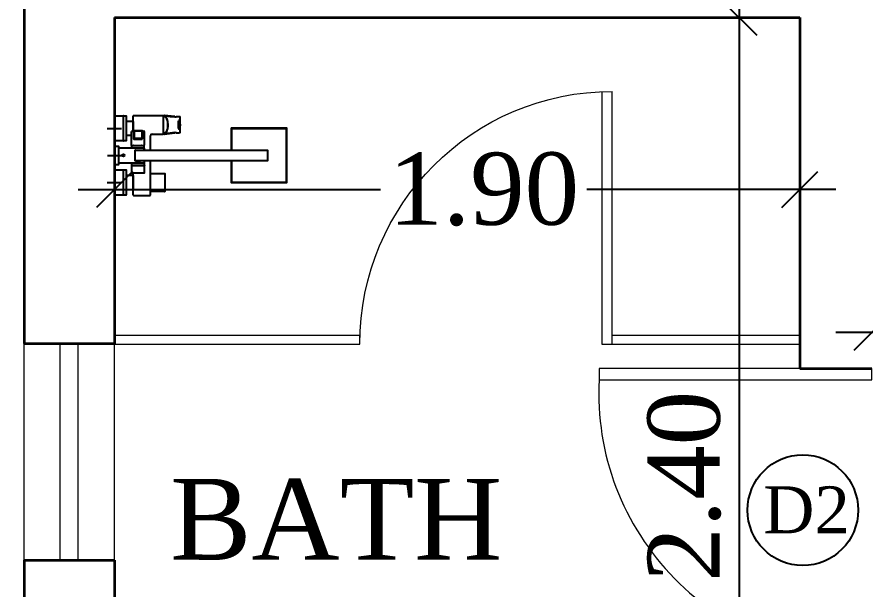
# Model space of a CAD drawing. Header units: metres. Extents: x 503482 to 1007323, y 2781056 to 5562345.
# Drawn here: x 503486.397 to 503488.748, y 2781133.39 to 2781134.975 of the extents above; entities that cross this region are included whole.
import ezdxf

# ---------------------------------------------------------------- set-up
doc = ezdxf.new("R2010")
doc.units = ezdxf.units.M
doc.header["$LTSCALE"] = 10
doc.header["$MEASUREMENT"] = 0
doc.header["$PDMODE"] = 3
doc.layers.get('0').update_dxf_attribs({"linetype": 'CONTINUOUS'})
doc.layers.get('DEFPOINTS').update_dxf_attribs({"linetype": 'CONTINUOUS'})
for name, color, linetype, lineweight in [('01 wall', 4, 'CONTINUOUS', 35), ('01_WALLS', 7, 'CONTINUOUS', 25), ('TEXT', 254, 'CONTINUOUS', 13), ('WALL', 7, 'CONTINUOUS', 30), ('WINDOW', 5, 'CONTINUOUS', 9)]:
    doc.layers.add(name, color=color, linetype=linetype, lineweight=lineweight)
doc.layers.add('FUR', color=31, linetype='CONTINUOUS')
doc.styles.add('AREAL', font='times.ttf')
doc.dimstyles.new('bdc-1-100-A', dxfattribs={"dimtxt": 0.2, "dimasz": 0.1, "dimexe": 0, "dimexo": 0, "dimgap": 0.05, "dimtad": 1, "dimzin": 7, "dimdsep": 46, "dimtxsty": 'AREAL', "dimblk": 'OBLIQUE', "dimcen": 0.001, "dimdle": 0.1, "dimse1": 1, "dimse2": 1, "dimclrd": 15, "dimclre": 8, "dimclrt": 3, "dimadec": 0, "dimazin": 0, "dimtfac": 1, "dimtix": 1, "dimtmove": 2, "dimatfit": 3, "dimldrblk": 'OBLIQUE', "dimfxl": 0.1, "dimtolj": 1, "dimtzin": 0, "dimlwe": 5, "dimarcsym": 0})

# ---------------------------------------------------------------- blocks, each defined once
blk = doc.blocks.new('_Oblique')
at = {"color": 0, "linetype": 'ByBlock', "lineweight": -2}
blk.add_line((-0.5, -0.5), (0.5, 0.5), dxfattribs=at)
blk = doc.blocks.new('*D914')
at = {"layer": '01_WALLS', "color": 15, "linetype": 'Continuous', "lineweight": -2, "ltscale": 0.04, "transparency": 16777216}
blk.add_line((503485.4743, 2781143.5265), (503485.4743, 2781128.7265), dxfattribs=at)
at = {"layer": 'DEFPOINTS', "color": 0, "ltscale": 0.04, "transparency": 16777216}
for p in [(503486.4167, 2781143.4265), (503485.4743, 2781128.8265), (503486.4167, 2781128.8265)]:
    blk.add_point(p, dxfattribs=at)
at = {"layer": '01_WALLS', "color": 15, "lineweight": -2, "ltscale": 0.04, "transparency": 16777216, "xscale": 0.1, "yscale": 0.1, "zscale": 0.1}
for p, rotation in [((503485.4743, 2781143.4265), 90), ((503485.4743, 2781128.8265), 270)]:
    blk.add_blockref('_Oblique', p, dxfattribs=dict(at, rotation=rotation))
at = {"layer": '01_WALLS', "color": 3, "lineweight": 5, "ltscale": 0.04, "transparency": 16777216, "insert": (503485.3223, 2781136.1265), "char_height": 0.2, "attachment_point": 5, "rotation": 90, "style": 'AREAL'}
blk.add_mtext('\\A1;14.60', dxfattribs=at)
blk = doc.blocks.new('*D921')
at = {"layer": '01_WALLS', "color": 15, "linetype": 'Continuous', "lineweight": -2, "ltscale": 0.04, "transparency": 16777216}
blk.add_line((503488.3989, 2781135.074), (503488.3989, 2781132.4765), dxfattribs=at)
at = {"layer": 'DEFPOINTS', "color": 0, "ltscale": 0.04, "transparency": 16777216}
for p in [(503487.9097, 2781134.974), (503487.9667, 2781132.5765), (503488.3989, 2781132.5765)]:
    blk.add_point(p, dxfattribs=at)
at = {"layer": '01_WALLS', "color": 15, "lineweight": -2, "ltscale": 0.04, "transparency": 16777216, "xscale": 0.1, "yscale": 0.1, "zscale": 0.1}
for p, rotation in [((503488.3989, 2781134.974), 90), ((503488.3989, 2781132.5765), 270)]:
    blk.add_blockref('_Oblique', p, dxfattribs=dict(at, rotation=rotation))
at = {"layer": '01_WALLS', "color": 3, "lineweight": 5, "ltscale": 0.04, "transparency": 16777216, "insert": (503488.2469, 2781133.675), "char_height": 0.2, "attachment_point": 5, "rotation": 90, "style": 'AREAL'}
blk.add_mtext('\\A1;2.40', dxfattribs=at)
blk = doc.blocks.new('*D930')
at = {"layer": '01_WALLS', "color": 15, "linetype": 'Continuous', "lineweight": -2, "ltscale": 0.04, "transparency": 16777216}
for p, q in [((503486.5667, 2781134.4975), (503487.4048, 2781134.4975)), ((503488.6667, 2781134.4975), (503487.9765, 2781134.4975))]:
    blk.add_line(p, q, dxfattribs=at)
at = {"layer": 'DEFPOINTS', "color": 0, "ltscale": 0.04, "transparency": 16777216}
for p in [(503486.6667, 2781134.4975), (503488.5667, 2781134.4975), (503488.5667, 2781134.4975)]:
    blk.add_point(p, dxfattribs=at)
at = {"layer": '01_WALLS', "color": 15, "lineweight": -2, "ltscale": 0.04, "transparency": 16777216, "xscale": 0.1, "yscale": 0.1, "zscale": 0.1, "rotation": 180}
blk.add_blockref('_Oblique', (503486.6667, 2781134.4975), dxfattribs=at)
at = {"layer": '01_WALLS', "color": 15, "lineweight": -2, "ltscale": 0.04, "transparency": 16777216, "xscale": 0.1, "yscale": 0.1, "zscale": 0.1}
blk.add_blockref('_Oblique', (503488.5667, 2781134.4975), dxfattribs=at)
at = {"layer": '01_WALLS', "color": 3, "lineweight": 5, "ltscale": 0.04, "transparency": 16777216, "insert": (503487.6906, 2781134.4975), "char_height": 0.2, "attachment_point": 5, "style": 'AREAL'}
blk.add_mtext('\\A1;1.90', dxfattribs=at)
blk = doc.blocks.new('*D932')
at = {"layer": '01_WALLS', "color": 15, "linetype": 'Continuous', "lineweight": -2, "ltscale": 0.04, "transparency": 16777216}
blk.add_line((503488.6667, 2781134.1015), (503490.6667, 2781134.1015), dxfattribs=at)
at = {"layer": 'DEFPOINTS', "color": 0, "ltscale": 0.04, "transparency": 16777216}
for p in [(503490.5667, 2781134.1015), (503488.7667, 2781132.5765), (503490.5667, 2781132.5765)]:
    blk.add_point(p, dxfattribs=at)
at = {"layer": '01_WALLS', "color": 15, "lineweight": -2, "ltscale": 0.04, "transparency": 16777216, "xscale": 0.1, "yscale": 0.1, "zscale": 0.1, "rotation": 180}
blk.add_blockref('_Oblique', (503488.7667, 2781134.1015), dxfattribs=at)
at = {"layer": '01_WALLS', "color": 15, "lineweight": -2, "ltscale": 0.04, "transparency": 16777216, "xscale": 0.1, "yscale": 0.1, "zscale": 0.1}
blk.add_blockref('_Oblique', (503490.5667, 2781134.1015), dxfattribs=at)
at = {"layer": '01_WALLS', "color": 3, "lineweight": 5, "ltscale": 0.04, "transparency": 16777216, "insert": (503489.6667, 2781134.2535), "char_height": 0.2, "attachment_point": 5, "style": 'AREAL'}
blk.add_mtext('\\A1;1.80', dxfattribs=at)
blk = doc.blocks.new('A$C155168EF')
at = {"layer": '01_WALLS', "color": 1, "linetype": 'Continuous', "lineweight": 0, "ltscale": 24}
blk.add_lwpolyline([(1.42, 34.08), (0, 34.08), (0, 0.04), (1.42, 0.04)], close=True, dxfattribs=at)
blk.add_arc((3.11, 32.91), 32.91, 267.0463, 2.0429, dxfattribs=at)
blk = doc.blocks.new('SHOWER')
at = {"layer": 'FUR'}
for p, q in [((503421.6089, 2781302.9297), (503421.6089, 2781302.9987)), ((503421.6094, 2781302.9992), (503421.6329, 2781302.9992)), ((503421.633, 2781302.9991), (503421.6329, 2781302.9992)), ((503421.6329, 2781302.9987), (503421.6329, 2781302.9297)), ((503421.6334, 2781302.9987), (503421.633, 2781302.9991)), ((503421.6337, 2781302.9991), (503421.6334, 2781302.9987)), ((503421.6334, 2781302.9987), (503421.6334, 2781302.9297)), ((503421.6339, 2781302.9992), (503421.6337, 2781302.9991)), ((503421.6339, 2781302.9992), (503421.6414, 2781302.9992)), ((503421.6339, 2781302.9297), (503421.6339, 2781302.9987)), ((503421.6419, 2781302.9987), (503421.6419, 2781302.9297)), ((503421.6612, 2781302.9567), (503421.6612, 2781302.9992)), ((503421.6622, 2781303.0002), (503421.7437, 2781303.0002)), ((503421.7447, 2781302.9492), (503421.7447, 2781302.9992)), ((503421.7468, 2781302.9993), (503421.7468, 2781302.9996)), ((503421.7468, 2781302.9985), (503421.7468, 2781302.9993)), ((503421.7468, 2781302.9993), (503421.7468, 2781302.9993)), ((503421.7468, 2781302.9982), (503421.7468, 2781302.9985)), ((503421.7468, 2781302.9971), (503421.7468, 2781302.9982)), ((503421.7477, 2781302.9977), (503421.747, 2781302.9979)), ((503421.7761, 2781302.9966), (503421.7473, 2781303.0001)), ((503421.7473, 2781302.9998), (503421.7633, 2781302.9975)), ((503421.7633, 2781302.9975), (503421.7767, 2781302.9958)), ((503421.7913, 2781302.9958), (503421.7889, 2781302.9961)), ((503421.6089, 2781302.9842), (503421.6089, 2781302.9442)), ((503421.6607, 2781302.9835), (503421.6419, 2781302.9835)), ((503421.6609, 2781302.9833), (503421.6609, 2781302.9567)), ((503421.6612, 2781302.9747), (503421.6609, 2781302.9747)), ((503421.7565, 2781302.9852), (503421.7565, 2781302.9633)), ((503421.7573, 2781302.9816), (503421.7565, 2781302.9815)), ((503421.7565, 2781302.9815), (503421.7573, 2781302.9815)), ((503421.7869, 2781302.9637), (503421.7869, 2781302.9847)), ((503421.5889, 2781302.9642), (503421.6289, 2781302.9642)), ((503421.6565, 2781302.9172), (503421.6565, 2781302.9557)), ((503421.6575, 2781302.9567), (503421.6622, 2781302.9567)), ((503421.6622, 2781302.9582), (503421.6622, 2781302.9352)), ((503421.6627, 2781302.9587), (503421.6857, 2781302.9587)), ((503421.6637, 2781302.9372), (503421.6637, 2781302.9562)), ((503421.6637, 2781302.9547), (503421.6638, 2781302.9547)), ((503421.6638, 2781302.9537), (503421.6637, 2781302.9537)), ((503421.6638, 2781302.9482), (503421.6637, 2781302.9482)), ((503421.6638, 2781302.9567), (503421.6639, 2781302.9567)), ((503421.6638, 2781302.9372), (503421.6638, 2781302.9562)), ((503421.6638, 2781302.9561), (503421.6638, 2781302.9547)), ((503421.6638, 2781302.9537), (503421.6638, 2781302.9397)), ((503421.6647, 2781302.9572), (503421.6837, 2781302.9572)), ((503421.6647, 2781302.9571), (503421.6837, 2781302.9571)), ((503421.6648, 2781302.9571), (503421.6662, 2781302.9571)), ((503421.6648, 2781302.9571), (503421.6648, 2781302.9571)), ((503421.6662, 2781302.9571), (503421.6662, 2781302.9572)), ((503421.6672, 2781302.9572), (503421.6672, 2781302.9571)), ((503421.6672, 2781302.9571), (503421.6836, 2781302.9571)), ((503421.6844, 2781302.9567), (503421.6846, 2781302.9567)), ((503421.6846, 2781302.9562), (503421.6846, 2781302.9372)), ((503421.6846, 2781302.9559), (503421.6846, 2781302.9561)), ((503421.6846, 2781302.9559), (503421.6847, 2781302.9559)), ((503421.6847, 2781302.9555), (503421.6846, 2781302.9555)), ((503421.6847, 2781302.9549), (503421.6846, 2781302.9549)), ((503421.6847, 2781302.9562), (503421.6847, 2781302.9372)), ((503421.6862, 2781302.9582), (503421.6862, 2781302.9352)), ((503421.6862, 2781302.9567), (503421.6908, 2781302.9567)), ((503421.6872, 2781302.955), (503421.6862, 2781302.955)), ((503421.6862, 2781302.952), (503421.6872, 2781302.952)), ((503421.6872, 2781302.9505), (503421.6862, 2781302.9505)), ((503421.6862, 2781302.9475), (503421.6872, 2781302.9475)), ((503421.6872, 2781302.946), (503421.6862, 2781302.946)), ((503421.6877, 2781302.9545), (503421.6877, 2781302.9525)), ((503421.6877, 2781302.95), (503421.6877, 2781302.948)), ((503421.6918, 2781302.9557), (503421.6918, 2781302.9172)), ((503421.7137, 2781302.9482), (503421.7437, 2781302.9482)), ((503421.7468, 2781302.9503), (503421.7468, 2781302.9514)), ((503421.7468, 2781302.9499), (503421.7468, 2781302.9503)), ((503421.7468, 2781302.9491), (503421.7468, 2781302.9499)), ((503421.7468, 2781302.9488), (503421.7468, 2781302.9491)), ((503421.747, 2781302.9506), (503421.7477, 2781302.9507)), ((503421.7473, 2781302.9483), (503421.7761, 2781302.9519)), ((503421.7633, 2781302.951), (503421.7473, 2781302.9486)), ((503421.7573, 2781302.9669), (503421.7565, 2781302.9669)), ((503421.7565, 2781302.9669), (503421.7573, 2781302.9669)), ((503421.7767, 2781302.9526), (503421.7633, 2781302.951)), ((503421.7889, 2781302.9523), (503421.7913, 2781302.9526)), ((503421.9335, 2781302.9042), (503421.9335, 2781302.9651)), ((503421.9338, 2781302.9654), (503422.0856, 2781302.9654)), ((503421.9345, 2781302.9042), (503421.9345, 2781302.9642)), ((503421.9347, 2781302.9644), (503422.0847, 2781302.9644)), ((503421.9347, 2781302.9042), (503421.9347, 2781302.964)), ((503421.9349, 2781302.9642), (503422.0845, 2781302.9642)), ((503422.0847, 2781302.964), (503422.0847, 2781302.8144)), ((503422.0849, 2781302.9642), (503422.0849, 2781302.8142)), ((503422.0859, 2781302.9651), (503422.0859, 2781302.8133)), ((503421.6329, 2781302.9292), (503421.6094, 2781302.9292)), ((503421.6329, 2781302.9292), (503421.633, 2781302.9294)), ((503421.633, 2781302.9294), (503421.6334, 2781302.9297)), ((503421.6334, 2781302.9297), (503421.6337, 2781302.9294)), ((503421.6337, 2781302.9294), (503421.6339, 2781302.9292)), ((503421.6414, 2781302.9292), (503421.6339, 2781302.9292)), ((503421.6419, 2781302.945), (503421.6565, 2781302.945)), ((503421.6627, 2781302.9347), (503421.6857, 2781302.9347)), ((503421.6637, 2781302.9452), (503421.6638, 2781302.9452)), ((503421.6637, 2781302.9397), (503421.6638, 2781302.9397)), ((503421.6638, 2781302.9387), (503421.6637, 2781302.9387)), ((503421.6638, 2781302.9387), (503421.6638, 2781302.9373)), ((503421.6837, 2781302.9363), (503421.6647, 2781302.9363)), ((503421.6837, 2781302.9362), (503421.6647, 2781302.9362)), ((503421.6662, 2781302.9362), (503421.6662, 2781302.9363)), ((503421.6672, 2781302.9363), (503421.6672, 2781302.9362)), ((503421.6846, 2781302.9385), (503421.6847, 2781302.9385)), ((503421.6847, 2781302.9379), (503421.6846, 2781302.9379)), ((503421.6846, 2781302.9373), (503421.6846, 2781302.9375)), ((503421.6847, 2781302.9375), (503421.6846, 2781302.9375)), ((503421.6862, 2781302.943), (503421.6872, 2781302.943)), ((503421.6872, 2781302.9414), (503421.6862, 2781302.9414)), ((503421.6862, 2781302.9384), (503421.6872, 2781302.9384)), ((503421.6877, 2781302.9435), (503421.6877, 2781302.9455)), ((503421.6877, 2781302.9389), (503421.6877, 2781302.9409)), ((503421.7087, 2781302.9042), (503421.7087, 2781302.9432)), ((503421.6097, 2781302.9136), (503421.6097, 2781302.9152)), ((503421.6097, 2781302.9152), (503421.6202, 2781302.9151)), ((503421.6097, 2781302.9136), (503421.6097, 2781302.8648)), ((503421.6097, 2781302.9092), (503421.6097, 2781302.8692)), ((503421.6207, 2781302.9146), (503421.6207, 2781302.9135)), ((503421.6207, 2781302.9135), (503421.6207, 2781302.8649)), ((503421.6912, 2781302.9097), (503421.6207, 2781302.9097)), ((503421.6565, 2781302.9165), (503421.6565, 2781302.9097)), ((503421.6567, 2781302.917), (503421.6575, 2781302.917)), ((503421.6575, 2781302.9167), (503421.6567, 2781302.9167)), ((503421.6575, 2781302.917), (503421.6908, 2781302.917)), ((503421.6575, 2781302.9167), (503421.6908, 2781302.9167)), ((503421.6612, 2781302.9167), (503421.6612, 2781302.917)), ((503421.6657, 2781302.917), (503421.6657, 2781302.9167)), ((503421.6667, 2781302.8747), (503421.6667, 2781302.9037)), ((503421.6667, 2781302.8747), (503421.6667, 2781302.9037)), ((503421.6672, 2781302.9042), (503422.0332, 2781302.9042)), ((503421.6672, 2781302.9042), (503421.6812, 2781302.9042)), ((503421.6722, 2781302.9167), (503421.6722, 2781302.917)), ((503421.6762, 2781302.9167), (503421.6762, 2781302.917)), ((503421.6826, 2781302.9167), (503421.6826, 2781302.917)), ((503421.6908, 2781302.917), (503421.6916, 2781302.917)), ((503421.6917, 2781302.9167), (503421.6908, 2781302.9167)), ((503421.6917, 2781302.9092), (503421.6917, 2781302.9042)), ((503421.6919, 2781302.9042), (503421.6918, 2781302.9165)), ((503422.0337, 2781302.9037), (503422.0337, 2781302.8747)), ((503421.5897, 2781302.8892), (503421.6297, 2781302.8892)), ((503421.6097, 2781302.8632), (503421.6097, 2781302.8648)), ((503421.6202, 2781302.8633), (503421.6097, 2781302.8632)), ((503421.6207, 2781302.8687), (503421.6912, 2781302.8687)), ((503421.6207, 2781302.8649), (503421.6207, 2781302.8638)), ((503421.6562, 2781302.8687), (503421.6562, 2781302.8619)), ((503421.6562, 2781302.8613), (503421.6564, 2781302.841)), ((503421.6564, 2781302.8617), (503421.6572, 2781302.8617)), ((503421.6564, 2781302.8615), (503421.6572, 2781302.8615)), ((503421.6912, 2781302.8617), (503421.6572, 2781302.8617)), ((503421.6572, 2781302.8615), (503421.6912, 2781302.8615)), ((503421.6573, 2781302.8615), (503421.6575, 2781302.8617)), ((503422.0332, 2781302.8742), (503421.6672, 2781302.8742)), ((503421.6672, 2781302.8742), (503421.6812, 2781302.8742)), ((503421.6909, 2781302.8617), (503421.6911, 2781302.8615)), ((503421.6912, 2781302.8617), (503421.692, 2781302.8617)), ((503421.6912, 2781302.8615), (503421.692, 2781302.8615)), ((503421.6917, 2781302.8742), (503421.6917, 2781302.8692)), ((503421.692, 2781302.841), (503421.6922, 2781302.8613)), ((503421.6922, 2781302.8619), (503421.6921, 2781302.8742)), ((503421.7087, 2781302.7792), (503421.7087, 2781302.8742)), ((503421.9335, 2781302.8133), (503421.9335, 2781302.8742)), ((503421.9345, 2781302.8142), (503421.9345, 2781302.8742)), ((503421.9347, 2781302.8144), (503421.9347, 2781302.8742)), ((503421.6089, 2781302.7797), (503421.6089, 2781302.8487)), ((503421.6089, 2781302.8342), (503421.6089, 2781302.7942)), ((503421.6094, 2781302.8492), (503421.6329, 2781302.8492)), ((503421.633, 2781302.8491), (503421.6329, 2781302.8492)), ((503421.6329, 2781302.8487), (503421.6329, 2781302.7797)), ((503421.6334, 2781302.8487), (503421.633, 2781302.8491)), ((503421.6337, 2781302.8491), (503421.6334, 2781302.8487)), ((503421.6334, 2781302.8487), (503421.6334, 2781302.7797)), ((503421.6339, 2781302.8492), (503421.6337, 2781302.8491)), ((503421.6339, 2781302.8492), (503421.6414, 2781302.8492)), ((503421.6339, 2781302.7797), (503421.6339, 2781302.8487)), ((503421.6419, 2781302.8487), (503421.6419, 2781302.7797)), ((503421.6607, 2781302.8335), (503421.6419, 2781302.8335)), ((503421.6567, 2781302.8405), (503421.6567, 2781302.8405)), ((503421.6567, 2781302.8405), (503421.6574, 2781302.8405)), ((503421.691, 2781302.8405), (503421.6574, 2781302.8405)), ((503421.6609, 2781302.8333), (503421.6609, 2781302.7952)), ((503421.6612, 2781302.7792), (503421.6612, 2781302.8405)), ((503421.691, 2781302.8405), (503421.691, 2781302.8405)), ((503421.691, 2781302.8405), (503421.6917, 2781302.8405)), ((503421.6917, 2781302.8405), (503421.6917, 2781302.8405)), ((503421.7087, 2781302.8392), (503421.7482, 2781302.8392)), ((503421.7487, 2781302.8387), (503421.7487, 2781302.7897)), ((503421.5889, 2781302.8142), (503421.6289, 2781302.8142)), ((503421.6612, 2781302.8247), (503421.6609, 2781302.8247)), ((503422.0856, 2781302.813), (503421.9338, 2781302.813)), ((503422.0847, 2781302.814), (503421.9347, 2781302.814)), ((503422.0845, 2781302.8142), (503421.9349, 2781302.8142)), ((503421.6419, 2781302.795), (503421.6607, 2781302.795)), ((503421.6609, 2781302.8037), (503421.6612, 2781302.8037)), ((503421.7482, 2781302.7892), (503421.7087, 2781302.7892)), ((503421.6329, 2781302.7792), (503421.6094, 2781302.7792)), ((503421.6329, 2781302.7792), (503421.633, 2781302.7794)), ((503421.633, 2781302.7794), (503421.6334, 2781302.7797)), ((503421.6334, 2781302.7797), (503421.6337, 2781302.7794)), ((503421.6337, 2781302.7794), (503421.6339, 2781302.7792)), ((503421.6414, 2781302.7792), (503421.6339, 2781302.7792)), ((503421.6622, 2781302.7782), (503421.7077, 2781302.7782))]:
    blk.add_line(p, q, dxfattribs=at)
for radius in [0.00335, 0.00325]:
    blk.add_circle((503421.6339, 2781302.8892), radius, dxfattribs=at)
for centre, radius, start, end in [((503421.6094, 2781302.9987), 0.0005, 90, 180), ((503421.6334, 2781302.9987), 0.0005, 135, 180), ((503421.6334, 2781302.9987), 0.0005, 0, 45), ((503421.6414, 2781302.9987), 0.0005, 0, 90), ((503421.6622, 2781302.9992), 0.001, 90, 180), ((503421.7437, 2781302.9992), 0.001, 0, 90), ((503421.7366, 2781302.9742), 0.025, 47.7967, 71.095), ((503421.7473, 2781302.9993), 0.000501, 83.1724, 178.4629), ((503421.7468, 2781302.9999), 0.000631, 271.2257, 275.3816), ((503421.7471, 2781302.9982), 0.0003, 180, 260.0461), ((503421.7886, 2781302.9971), 0.0416, 178.965, 180.3829), ((503421.7888, 2781302.9956), 0.0005, 82.948, 89.9437), ((503421.7912, 2781302.9954), 0.0005, 0.2136, 82.948), ((503415.7607, 2781302.9742), 6.031, 359.79918, 0.20082), ((503421.6607, 2781302.9833), 0.0002, 0, 90), ((503421.787, 2781302.9894), 0.00271, 270.0039, 274.0778), ((503421.6575, 2781302.9557), 0.001, 90, 180), ((503421.6647, 2781302.9562), 0.001, 90, 180), ((503421.6742, 2781302.9467), 0.0118, 151.8064, 152.852), ((503421.6742, 2781302.9467), 0.0113, 156.9779, 158.311), ((503421.6742, 2781302.9467), 0.0106, 167.561, 170.3724), ((503421.6647, 2781302.9562), 0.0009, 90, 180), ((503421.6648, 2781302.9561), 0.001, 91.1748, 95.0251), ((503421.6648, 2781302.9561), 0.001, 90, 91.1748), ((503421.6742, 2781302.9467), 0.0118, 117.108, 118.1541), ((503421.6742, 2781302.9467), 0.0113, 111.6373, 112.9722), ((503421.6742, 2781302.9467), 0.0106, 99.5059, 102.3427), ((503421.6742, 2781302.9467), 0.0106, 77.6573, 80.4941), ((503421.6742, 2781302.9467), 0.0113, 67.0278, 68.3627), ((503421.6742, 2781302.9467), 0.0118, 61.8459, 62.892), ((503421.6837, 2781302.9562), 0.001, 0, 90), ((503421.6837, 2781302.9562), 0.0009, 0, 90), ((503421.6842, 2781302.9542), 0.0005, 1.1956, 36.863), ((503421.6872, 2781302.9545), 0.0005, 0, 90), ((503421.6872, 2781302.9525), 0.0005, 270, 0), ((503421.6872, 2781302.95), 0.0005, 0, 90), ((503421.6872, 2781302.948), 0.0005, 270, 0), ((503421.6872, 2781302.9455), 0.0005, 0, 90), ((503421.6908, 2781302.9557), 0.001, 0, 90), ((503421.7137, 2781302.9432), 0.005, 90, 180), ((503421.7437, 2781302.9492), 0.001, 270, 0), ((503421.7366, 2781302.9742), 0.025, 288.905, 312.2033), ((503421.7471, 2781302.9503), 0.0003, 100.1132, 180), ((503421.7473, 2781302.9491), 0.000491, 179.8065, 272.7715), ((503421.7473, 2781302.9491), 0.000501, 181.1524, 276.8324), ((503421.787, 2781302.959), 0.00271, 85.9177, 89.9994), ((503421.7888, 2781302.9528), 0.0005, 270.0563, 277.052), ((503421.7912, 2781302.9531), 0.0005, 277.052, 359.7865), ((503421.9338, 2781302.9651), 0.0003, 90, 180), ((503421.9349, 2781302.964), 0.0002, 90, 180), ((503422.0845, 2781302.964), 0.0002, 0, 90), ((503422.0856, 2781302.9651), 0.0003, 0, 90), ((503421.6094, 2781302.9297), 0.0005, 180, 270), ((503421.6334, 2781302.9297), 0.0005, 180, 225), ((503421.6334, 2781302.9297), 0.0005, 315, 0), ((503421.6414, 2781302.9297), 0.0005, 270, 0), ((503421.6742, 2781302.9467), 0.0106, 189.6276, 192.439), ((503421.6742, 2781302.9467), 0.0113, 201.689, 203.0221), ((503421.6742, 2781302.9467), 0.0118, 207.148, 208.1936), ((503421.6647, 2781302.9372), 0.001, 180, 270), ((503421.6647, 2781302.9372), 0.0009, 180, 270), ((503421.6742, 2781302.9467), 0.0118, 241.7662, 242.811), ((503421.6742, 2781302.9467), 0.0113, 246.9272, 248.2582), ((503421.6742, 2781302.9467), 0.0106, 257.4636, 260.2492), ((503421.6742, 2781302.9467), 0.0106, 279.7508, 282.5364), ((503421.6742, 2781302.9467), 0.0113, 291.7418, 293.0728), ((503421.6742, 2781302.9467), 0.0118, 297.189, 298.2338), ((503421.6837, 2781302.9372), 0.001, 270, 0), ((503421.6837, 2781302.9372), 0.0009, 270, 0), ((503421.6842, 2781302.9392), 0.0005, 323.137, 358.8044), ((503421.6872, 2781302.9435), 0.0005, 270, 0), ((503421.6872, 2781302.9409), 0.0005, 0, 90), ((503421.6872, 2781302.9389), 0.0005, 270, 0), ((503421.6202, 2781302.9146), 0.0005, 0, 89.5), ((503421.6567, 2781302.9172), 0.0002, 180, 270), ((503421.6567, 2781302.9165), 0.000203, 135.3311, 179.9668), ((503421.6617, 2781302.917), 0.0003, 180, 270), ((503421.6639, 2781302.9213), 0.00454, 264.5277, 270.0161), ((503421.6639, 2781302.917), 0.0003, 270, 0), ((503421.6672, 2781302.9037), 0.0005, 90, 180), ((503421.6672, 2781302.9037), 0.0005, 90, 180), ((503421.6845, 2781302.917), 0.0003, 180, 270.0006), ((503421.6845, 2781302.9213), 0.00454, 270.0372, 275.5189), ((503421.6866, 2781302.917), 0.0003, 270, 0), ((503421.6912, 2781302.9092), 0.0005, 0, 90), ((503421.6916, 2781302.9172), 0.0002, 270, 0), ((503421.6916, 2781302.9165), 0.000203, 0.0332, 44.6791), ((503421.6913, 2781302.7), 0.2165, 89.8677, 89.8725), ((503421.6202, 2781302.8638), 0.0005, 270.5, 0), ((503421.6567, 2781302.6452), 0.2167, 90.1273, 90.1322), ((503421.6564, 2781302.8619), 0.000203, 179.2002, 224.2568), ((503421.6672, 2781302.8747), 0.0005, 180, 270), ((503421.6672, 2781302.8747), 0.0005, 180, 270), ((503421.6912, 2781302.8692), 0.0005, 270, 0), ((503421.692, 2781302.8619), 0.000203, 315.7534, 0.7998), ((503421.6094, 2781302.8487), 0.0005, 90, 180), ((503421.6334, 2781302.8487), 0.0005, 135, 180), ((503421.6334, 2781302.8487), 0.0005, 0, 45), ((503421.6414, 2781302.8487), 0.0005, 0, 90), ((503421.6607, 2781302.8333), 0.0002, 0, 90), ((503421.7482, 2781302.8387), 0.0005, 0, 90), ((503421.9338, 2781302.8133), 0.0003, 180, 270), ((503421.9349, 2781302.8144), 0.0002, 180, 270), ((503422.0845, 2781302.8144), 0.0002, 270, 0), ((503422.0856, 2781302.8133), 0.0003, 270, 0), ((503421.6607, 2781302.7952), 0.0002, 270, 0), ((503421.7482, 2781302.7897), 0.0005, 270, 0), ((503421.6094, 2781302.7797), 0.0005, 180, 270), ((503421.6334, 2781302.7797), 0.0005, 180, 225), ((503421.6334, 2781302.7797), 0.0005, 315, 0), ((503421.6414, 2781302.7797), 0.0005, 270, 0), ((503421.6622, 2781302.7792), 0.001, 180, 270), ((503421.7077, 2781302.7792), 0.001, 270, 0)]:
    blk.add_arc(centre, radius, start, end, dxfattribs=at)
for centre, major_axis, ratio, start_param, end_param in [((503421.7473, 2781302.9996), (-0.0005, 0), 1, 4.591117, 6.283185), ((503421.7471, 2781302.9985), (-0.0003, 0), 1, 0, 1.170344), ((503421.745, 2781302.9742), (0, -0.0243), 0.529919, 0.150121, 2.991472), ((503421.7449, 2781302.9742), (0, 0.0246), 0.529919, 3.805511, 5.693091), ((503421.7765, 2781302.9966), (0.00349, -0.00043), 0.014786, 4.590765, 6.16268), ((503471.0701, 2781296.899), (-49.6617, 6.0525), 0.014834, -0.12208, -0.120623), ((503421.7888, 2781302.9956), (0, -0.0005), 0.992426, 3.020395, 3.141586), ((503421.7912, 2781302.9954), (-0.000496, 0), 1, 3.142035, 3.14532), ((503411.7763, 2781302.4652), (10.0829, 0.5284), 0.00262, -0.119675, -0.117985), ((503421.7471, 2781302.9492), (-0.0003, -0.000028), 0.003842, 5.724366, 6.283035), ((503421.7473, 2781302.9488), (0.0005, 0), 0.999888, 3.141593, 4.833647), ((503421.7471, 2781302.9503), (0.000053, -0.000295), 0.77862, 3.032408, 3.141593), ((503421.7479, 2781302.9505), (0.00008, -0.000289), 0.75542, 3.152045, 3.361607), ((503421.7766, 2781302.9519), (-0.00349, -0.00043), 0.014786, 3.261876, 4.835416), ((503470.9667, 2781309.0366), (-49.5584, -6.0397), 0.014849, 0.120749, 0.122207), ((503411.7889, 2781303.4825), (10.0703, -0.5278), 0.002622, 0.118059, 0.119749), ((503421.7888, 2781302.9528), (0, 0.0005), 0.992426, 3.141593, 3.26279), ((503421.9347, 2781302.9642), (0.000141, -0.000141), 0.999695, 2.356347, 3.926839), ((503422.0847, 2781302.9642), (-0.000141, -0.000141), 0.999695, 2.356347, 3.926839), ((503421.6635, 2781302.917), (0, -0.0003), 0.857143, 5.909421, 6.283185), ((503421.6849, 2781302.917), (0, -0.0003), 0.857143, 0, 0.377202), ((503421.9347, 2781302.8142), (0.000141, 0.000141), 0.999695, 2.356347, 3.926839), ((503422.0847, 2781302.8142), (-0.000141, 0.000141), 0.999695, 2.356347, 3.926839)]:
    blk.add_ellipse(centre, major_axis=major_axis, ratio=ratio, start_param=start_param, end_param=end_param, dxfattribs=at)
for points, knots in [([(503421.7468, 2781302.9993), (503421.7468, 2781302.9993), (503421.7468, 2781302.9994), (503421.7468, 2781302.9994), (503421.7469, 2781302.9995), (503421.7469, 2781302.9996), (503421.7469, 2781302.9996), (503421.747, 2781302.9997), (503421.7471, 2781302.9997), (503421.7472, 2781302.9998), (503421.7473, 2781302.9998), (503421.7473, 2781302.9998)], [0, 0, 0, 0, 0.086006, 0.170142, 0.25313, 0.335483, 0.417537, 0.499509, 0.663485, 0.82921, 1, 1, 1, 1]), ([(503421.7478, 2781302.9977), (503421.7481, 2781302.9976), (503421.7485, 2781302.9975), (503421.7489, 2781302.9973), (503421.7491, 2781302.9973)], [0, 0, 0, 0, 0.0206709, 0.03135992, 0.03135992, 0.03135992, 0.03135992]), ([(503421.7893, 2781302.9868), (503421.7893, 2781302.9868), (503421.7893, 2781302.9869), (503421.7893, 2781302.9869), (503421.7892, 2781302.9869), (503421.7892, 2781302.9869)], [0.8744436, 0.8744436, 0.8744436, 0.8744436, 0.9076404, 0.9537794, 1, 1, 1, 1]), ([(503421.747, 2781302.9516), (503421.747, 2781302.9516), (503421.747, 2781302.9515), (503421.747, 2781302.9515), (503421.747, 2781302.9513), (503421.747, 2781302.9512), (503421.747, 2781302.9511), (503421.747, 2781302.951), (503421.747, 2781302.9509), (503421.747, 2781302.9508), (503421.747, 2781302.9507), (503421.747, 2781302.9506), (503421.747, 2781302.9506), (503421.747, 2781302.9505), (503421.747, 2781302.9505)], [0.2265868, 0.2265868, 0.2265868, 0.2265868, 0.2279138, 0.2733308, 0.31871, 0.364059, 0.4093853, 0.4546964, 0.5, 0.5453036, 0.5906147, 0.635941, 0.68129, 0.6845875, 0.6845875, 0.6845875, 0.6845875]), ([(503421.7892, 2781302.9616), (503421.7892, 2781302.9616), (503421.7893, 2781302.9616), (503421.7893, 2781302.9616), (503421.7893, 2781302.9616), (503421.7893, 2781302.9616)], [0, 0, 0, 0, 0.0462213, 0.092361, 0.1256297, 0.1256297, 0.1256297, 0.1256297]), ([(503421.692, 2781302.8615), (503421.692, 2781302.8615), (503421.6921, 2781302.8615), (503421.6922, 2781302.8614), (503421.6922, 2781302.8613), (503421.6922, 2781302.8613)], [0, 0, 0, 0, 0.5, 0.5, 1, 1, 1, 1]), ([(503421.6567, 2781302.8405), (503421.6566, 2781302.8405), (503421.6566, 2781302.8406), (503421.6564, 2781302.8407), (503421.6564, 2781302.8409), (503421.6564, 2781302.841)], [0.2395944, 0.2395944, 0.2395944, 0.2395944, 0.5, 0.5, 1, 1, 1, 1])]:
    blk.add_open_spline(points, degree=3, knots=knots, dxfattribs=at)
for points, degree in [([(503421.7468, 2781302.9993), (503421.7468, 2781302.9993), (503421.7468, 2781302.9993), (503421.7468, 2781302.9993)], 3), ([(503421.749, 2781302.9973), (503421.7486, 2781302.9974), (503421.7483, 2781302.9976), (503421.7479, 2781302.9977)], 3), ([(503421.6623, 2781302.9586), (503421.6623, 2781302.9585), (503421.6622, 2781302.9585), (503421.6622, 2781302.9584), (503421.6622, 2781302.9583), (503421.6622, 2781302.9582)], 5), ([(503421.6623, 2781302.9586), (503421.6624, 2781302.9587), (503421.6626, 2781302.9587), (503421.6627, 2781302.9587)], 3), ([(503421.6857, 2781302.9587), (503421.6858, 2781302.9587), (503421.6859, 2781302.9587), (503421.686, 2781302.9586)], 3), ([(503421.686, 2781302.9586), (503421.6861, 2781302.9585), (503421.6862, 2781302.9584), (503421.6862, 2781302.9582)], 3), ([(503421.7468, 2781302.9491), (503421.7468, 2781302.9491), (503421.7468, 2781302.9491), (503421.7468, 2781302.9491)], 3), ([(503421.7493, 2781302.9513), (503421.7488, 2781302.9511), (503421.7483, 2781302.9509), (503421.7477, 2781302.9507)], 3), ([(503421.6622, 2781302.9352), (503421.6622, 2781302.9351), (503421.6622, 2781302.9351), (503421.6622, 2781302.935), (503421.6623, 2781302.9349), (503421.6623, 2781302.9349)], 5), ([(503421.6623, 2781302.9349), (503421.6624, 2781302.9348), (503421.6624, 2781302.9348), (503421.6625, 2781302.9347), (503421.6626, 2781302.9347), (503421.6627, 2781302.9347)], 5), ([(503421.686, 2781302.9349), (503421.6859, 2781302.9348), (503421.6858, 2781302.9347), (503421.6857, 2781302.9347)], 3), ([(503421.6862, 2781302.9352), (503421.6862, 2781302.9351), (503421.6861, 2781302.935), (503421.686, 2781302.9349)], 3), ([(503421.6566, 2781302.9167), (503421.6566, 2781302.9167), (503421.6566, 2781302.9166), (503421.6566, 2781302.9166)], 3), ([(503421.6567, 2781302.9167), (503421.6567, 2781302.9167), (503421.6567, 2781302.9167), (503421.6567, 2781302.9167)], 3), ([(503421.6567, 2781302.9167), (503421.6567, 2781302.9167), (503421.6567, 2781302.9167), (503421.6567, 2781302.9167)], 3), ([(503421.6916, 2781302.9167), (503421.6916, 2781302.9167), (503421.6916, 2781302.9167), (503421.6916, 2781302.9167)], 3), ([(503421.6918, 2781302.9166), (503421.6918, 2781302.9166), (503421.6918, 2781302.9167), (503421.6917, 2781302.9167)], 3), ([(503421.6563, 2781302.8618), (503421.6562, 2781302.8618), (503421.6563, 2781302.8618), (503421.6563, 2781302.8617)], 3), ([(503421.6564, 2781302.8618), (503421.6564, 2781302.8618), (503421.6564, 2781302.8618), (503421.6564, 2781302.8618)], 3), ([(503421.692, 2781302.8618), (503421.692, 2781302.8618), (503421.692, 2781302.8618), (503421.692, 2781302.8618)], 3), ([(503421.692, 2781302.8617), (503421.692, 2781302.8617), (503421.692, 2781302.8617), (503421.692, 2781302.8617)], 3), ([(503421.6921, 2781302.8617), (503421.6921, 2781302.8618), (503421.6921, 2781302.8618), (503421.6921, 2781302.8618)], 3)]:
    blk.add_open_spline(points, degree=degree, dxfattribs=at)
for points, weights, degree in [([(503421.6567, 2781302.9167), (503421.6566, 2781302.9167), (503421.6565, 2781302.9166), (503421.6565, 2781302.9165)], [1.16998523429, 0.943299927986, 0.943338261718, 1.17010023549], 3), ([(503422.0332, 2781302.9042), (503422.0337, 2781302.9042), (503422.0337, 2781302.9037)], [1, 0.707106781187, 1], 2), ([(503421.6564, 2781302.8615), (503421.6563, 2781302.8615), (503421.6562, 2781302.8614), (503421.6562, 2781302.8613)], [1.17454247726, 0.942397277685, 0.941820610302, 1.17281247511], 3), ([(503421.692, 2781302.8617), (503421.6921, 2781302.8617), (503421.6922, 2781302.8618), (503421.6922, 2781302.8619)], [1.17356586449, 0.942518303469, 0.94214531494, 1.1724468989], 3), ([(503422.0337, 2781302.8747), (503422.0337, 2781302.8742), (503422.0332, 2781302.8742)], [1, 0.707106781187, 1], 2), ([(503421.6915, 2781302.8405), (503421.6918, 2781302.8405), (503421.692, 2781302.8407), (503421.692, 2781302.841)], [1.16945236299, 0.943511839319, 0.943515879075, 1.16946448226], 3)]:
    blk.add_rational_spline(points, weights, degree=degree, dxfattribs=at)
blk = doc.blocks.new('BATH DOOR')
at = {"layer": 'WINDOW'}
for p, q in [((503419.7145, 2781303.5966), (503419.7145, 2781304.3834)), ((503419.7145, 2781304.3834), (503419.7473, 2781304.3834)), ((503419.7473, 2781304.3834), (503419.7473, 2781303.5959))]:
    blk.add_line(p, q, dxfattribs=at)
blk.add_arc((503419.7473, 2781304.3834), 0.7875, 180, 270, dxfattribs=at)
blk = doc.blocks.new('U87Y787Y68')
at = {"layer": '01_WALLS', "color": 241, "ltscale": 0.04}
blk.add_circle((503294.4089, 2780962.8631), 0.1533, dxfattribs=at)
at = {"layer": 'TEXT', "color": 63, "lineweight": 25, "style": 'AREAL'}
blk.add_text('D2', height=0.12991, dxfattribs=at).set_placement((503294.2993, 2780962.7992))

msp = doc.modelspace()

# ---------------------------------------------------------------- linework, layer by layer
at = {"layer": '01 wall'}
for p, q in [((503486.4167, 2781136.0677), (503486.4167, 2781134.0702)), ((503486.6667, 2781134.974), (503486.6667, 2781134.0702)), ((503486.6667, 2781134.974), (503488.5667, 2781134.974)), ((503488.5667, 2781134.974), (503488.5667, 2781134.0015)), ((503486.4167, 2781134.0702), (503486.6667, 2781134.0702)), ((503488.5667, 2781134.0015), (503488.7667, 2781134.0015)), ((503486.4167, 2781133.4702), (503486.4167, 2781128.8265)), ((503486.4167, 2781133.4702), (503486.6667, 2781133.4702)), ((503486.6667, 2781133.4702), (503486.6667, 2781132.5765))]:
    msp.add_line(p, q, dxfattribs=at)
at = {"layer": 'WINDOW'}
for p, q in [((503486.6667, 2781134.094), (503487.347, 2781134.094)), ((503487.347, 2781134.069), (503487.347, 2781134.094)), ((503488.047, 2781134.094), (503488.5667, 2781134.094)), ((503488.047, 2781134.069), (503488.047, 2781134.094)), ((503486.4167, 2781133.4702), (503486.4167, 2781134.0702)), ((503486.5167, 2781133.4702), (503486.5167, 2781134.0702)), ((503486.5667, 2781133.4702), (503486.5667, 2781134.0702)), ((503486.6667, 2781133.4702), (503486.6667, 2781134.0702)), ((503486.6667, 2781134.069), (503487.347, 2781134.069)), ((503488.047, 2781134.069), (503488.5667, 2781134.069))]:
    msp.add_line(p, q, dxfattribs=at)

# ---------------------------------------------------------------- block references
at = {"layer": '01_WALLS', "color": 3}
msp.add_blockref('U87Y787Y68', (194.1662, 170.7457), dxfattribs=at)
at = {"layer": '01_WALLS', "color": 2, "xscale": -0.8888888889299525, "yscale": 0.8888888889299525, "zscale": 0.8888888889299525, "rotation": 180}
msp.add_blockref('BATH DOOR', (56003.8272, 5253404.6321), dxfattribs=at)
at = {"layer": '01_WALLS', "color": 2}
msp.add_blockref('SHOWER', (65.0578, -168.2976), dxfattribs=at)
at = {"layer": 'WALL', "color": 4, "ltscale": 20, "xscale": 0.02222218792340378, "yscale": 0.02222218792340378, "zscale": 0.02222218792340378, "rotation": 270.0024793755533}
msp.add_blockref('A$C155168EF', (503488.0094, 2781134.0014), dxfattribs=at)

# ---------------------------------------------------------------- texts
at = {"layer": 'TEXT', "color": 1, "lineweight": 25, "style": 'AREAL'}
msp.add_text('BATH', height=0.224, dxfattribs=at).set_placement((503486.8212, 2781133.4716))

# ---------------------------------------------------------------- dimensions: what is measured, and where the dimension line sits
at = {"layer": '01_WALLS', "lineweight": 5, "ltscale": 0.04}
dim = msp.add_linear_dim(base=(503485.4743, 2781128.8265), p1=(503486.4167, 2781143.4265), p2=(503486.4167, 2781128.8265), angle=90, dimstyle='bdc-1-100-A', override={"dimfxl": 0.125, "dimfxlon": 1, "dimarcsym": 1}, dxfattribs=at)
dim.commit()
dim.dimension.update_dxf_attribs({"geometry": '*D914', "text_midpoint": (503485.3223, 2781136.1265)})
dim = msp.add_linear_dim(base=(503488.3989, 2781132.5765), p1=(503487.9097, 2781134.974), p2=(503487.9667, 2781132.5765), angle=90, dimstyle='bdc-1-100-A', override={"dimfxl": 0.125, "dimfxlon": 1, "dimarcsym": 1}, dxfattribs=at)
dim.commit()
dim.dimension.update_dxf_attribs({"geometry": '*D921', "text_midpoint": (503488.2469, 2781133.675), "dimtype": 160})
dim = msp.add_linear_dim(base=(503488.5667, 2781134.4975), p1=(503486.6667, 2781134.4975), p2=(503488.5667, 2781134.4975), dimstyle='bdc-1-100-A', override={"dimfxl": 0.125, "dimfxlon": 1, "dimarcsym": 1}, dxfattribs=at)
dim.commit()
dim.dimension.update_dxf_attribs({"geometry": '*D930', "text_midpoint": (503487.6906, 2781134.4975), "dimtype": 160})
dim = msp.add_linear_dim(base=(503490.5667, 2781134.1015), p1=(503488.7667, 2781132.5765), p2=(503490.5667, 2781132.5765), dimstyle='bdc-1-100-A', override={"dimfxl": 0.125, "dimfxlon": 1, "dimarcsym": 1}, dxfattribs=at)
dim.commit()
dim.dimension.update_dxf_attribs({"geometry": '*D932', "text_midpoint": (503489.6667, 2781134.2535)})

doc.saveas('drawing.dxf')
